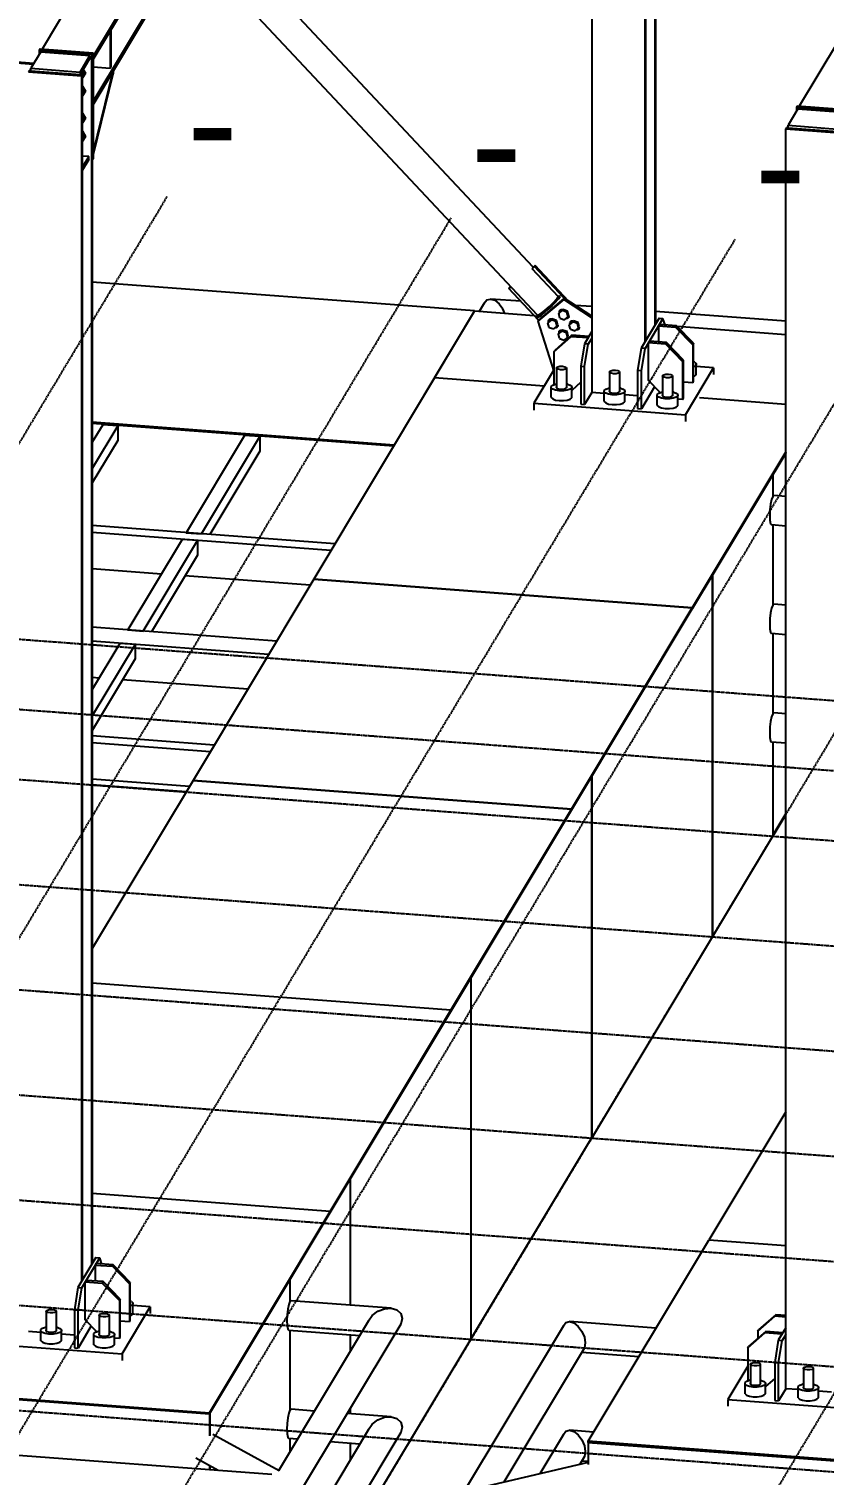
# Model space of a CAD drawing. Header units: millimetres. Extents: x -57554 to 16546, y 2142 to 98430.
# Drawn here: x -47457 to -45402, y 91812 to 95548 of the extents above; entities that cross this region are included whole.
import ezdxf

# ---------------------------------------------------------------- set-up
doc = ezdxf.new("R2010")
doc.units = ezdxf.units.MM
doc.linetypes.add('DXK_LINE_DOT3', pattern=[5.9187, 2.979, -0.9799, 0.9799, -0.9799])
doc.styles.add('Arial', font='ARIAL.TTF', dxfattribs={"height": 0.2})

msp = doc.modelspace()

# ---------------------------------------------------------------- linework, layer by layer
at = {"color": 2, "linetype": 'Continuous'}
for p, q in [((-45837.7, 97898.7), (-45837.7, 94784.7)), ((-46004.3, 97859.4), (-47422.6, 95495.6)), ((-47291, 95476.3), (-45867.4, 97849.1)), ((-47291, 95468.4), (-45867.4, 97841.2)), ((-47291, 95359.9), (-45867.4, 97732.7)), ((-47291, 95351.9), (-45867.4, 97724.7)), ((-44048.1, 97712.1), (-45466.3, 95348.2)), ((-46002.3, 96855), (-46002.3, 94608.6)), ((-45839.4, 96870.3), (-45839.4, 94781.7)), ((-45865.3, 96844.7), (-45865.3, 94738.6)), ((-45863.6, 96844.6), (-45863.6, 94741.5)), ((-46154.1, 94931.8), (-47001.2, 95834.9)), ((-46142.7, 94808.3), (-47041.9, 95767.1)), ((-47246.9, 95541.8), (-47246.9, 95445.7)), ((-47245.3, 95544.6), (-47245.3, 95448.4)), ((-47426.1, 95488.5), (-47451.7, 95445.9)), ((-47430, 95483.1), (-47431.8, 95480.2)), ((-47431.8, 95480.2), (-47431.2, 95480.2)), ((-47431.8, 95480.2), (-47431.8, 95479.2)), ((-47427.9, 95496), (-47430, 95492.5)), ((-47430, 95492.5), (-47293.1, 95482.2)), ((-47430, 95492.5), (-47430, 95483.1)), ((-47430, 95483.1), (-47429.4, 95483.1)), ((-47427.9, 95496), (-47291, 95485.7)), ((-47426.1, 95488.5), (-47299, 95479)), ((-47324.6, 95436.3), (-47299, 95479)), ((-47299, 95479), (-47299, 95471.5)), ((-47293.1, 95472.8), (-47299, 95473.3)), ((-47293.1, 95472.8), (-47294.8, 95469.9)), ((-47293.1, 95482.2), (-47291, 95485.7)), ((-47293.1, 95208.2), (-47293.1, 95482.2)), ((-47293.1, 95472.8), (-47293.1, 92358.8)), ((-47291, 95485.7), (-47291, 95211.7)), ((-47291, 95468.4), (-47291, 95476.3)), ((-47445.7, 95455.9), (-47566.4, 95465)), ((-47444.1, 95458.7), (-47564.7, 95467.8)), ((-47455.9, 95440), (-47457.7, 95437.1)), ((-47457.7, 95437.1), (-47320.7, 95426.7)), ((-47451.7, 95439.7), (-47455.9, 95440)), ((-47451.7, 95445.9), (-47324.6, 95436.3)), ((-47451.7, 95438.4), (-47451.7, 95445.9)), ((-47324.6, 95428.8), (-47451.7, 95438.4)), ((-47324.6, 95428.8), (-47299, 95471.5)), ((-47324.6, 95436.3), (-47324.6, 95428.8)), ((-47294.8, 95469.9), (-47299.7, 95470.3)), ((-47294.8, 95469.9), (-47294.8, 92355.9)), ((-47246.9, 95445.7), (-47291, 95449)), ((-47239.8, 95437.2), (-47291, 95230)), ((-47246.9, 95445.7), (-47245.3, 95448.4)), ((-47239.8, 95437.2), (-47239, 95438.6)), ((-47239, 95438.6), (-47239, 95431.6)), ((-47318.9, 95429.7), (-47323.8, 95430.1)), ((-47320.7, 95426.7), (-47318.9, 95429.7)), ((-47320.7, 95426.7), (-47320.7, 92312.7)), ((-47318.9, 95429.7), (-47318.9, 92315.7)), ((-47290.2, 95224.4), (-47239, 95431.6)), ((-47291, 95351.9), (-47291, 95359.9)), ((-45469.9, 95341.2), (-45495.4, 95298.6)), ((-45473.7, 95335.8), (-45475.5, 95332.9)), ((-45475.5, 95332.9), (-45474.9, 95332.8)), ((-45475.5, 95332.9), (-45475.5, 95331.8)), ((-45471.6, 95348.6), (-45473.7, 95345.2)), ((-45473.7, 95345.2), (-45336.8, 95334.9)), ((-45473.7, 95345.2), (-45473.7, 95335.8)), ((-45473.7, 95335.8), (-45473.1, 95335.8)), ((-45471.6, 95348.6), (-45334.7, 95338.3)), ((-45469.9, 95341.2), (-45342.7, 95331.6)), ((-45499.6, 95292.7), (-45501.4, 95289.7)), ((-45501.4, 95289.7), (-45364.4, 95279.4)), ((-45501.4, 92035.5), (-45501.4, 95289.7)), ((-45495.4, 95292.4), (-45499.6, 95292.7)), ((-45495.4, 95298.6), (-45368.3, 95289)), ((-45495.4, 95291.1), (-45495.4, 95298.6)), ((-45368.3, 95281.5), (-45495.4, 95291.1)), ((-47301.9, 95217.7), (-47318.9, 95218.9)), ((-47301.9, 95217.7), (-47318.9, 95189.3)), ((-47301.9, 95210.2), (-47301.9, 95217.7)), ((-47293.1, 95208.2), (-47291, 95211.7)), ((-47290.2, 95224.4), (-47291, 95230)), ((-47290.2, 95224.4), (-47291, 95224.4)), ((-47301.9, 95210.2), (-47318.9, 95181.8)), ((-46150.2, 94933.7), (-46156.9, 94928.1)), ((-46156.9, 94928.1), (-46155.2, 94930.8)), ((-46088.9, 94855.6), (-46156.9, 94928.1)), ((-46148.5, 94936.5), (-46155.2, 94930.8)), ((-46150.2, 94933.7), (-46148.5, 94936.5)), ((-46073.5, 94851.9), (-46150.2, 94933.7)), ((-46062.5, 94844.8), (-46148.5, 94936.5)), ((-46305.1, 94819.3), (-47293.1, 94893.7)), ((-46211.5, 94881.7), (-46217.1, 94877)), ((-46217.1, 94877), (-46215.4, 94879.8)), ((-46140.3, 94795.2), (-46217.1, 94877)), ((-46212.2, 94882.5), (-46215.4, 94879.8)), ((-46280.2, 94839.4), (-46293.4, 94817.4)), ((-46280.2, 94839.4), (-46273.8, 94847.5)), ((-46273.8, 94847.5), (-46264.3, 94850)), ((-46264.3, 94850), (-46253.1, 94846.6)), ((-46186.2, 94844.2), (-46264.3, 94850)), ((-46253.1, 94846.6), (-46241.9, 94837.8)), ((-46241.9, 94837.8), (-46232.4, 94824.9)), ((-46075.1, 94849.1), (-46142, 94792.4)), ((-46073.5, 94851.9), (-46140.3, 94795.2)), ((-46112, 94830.8), (-46101.6, 94841.1)), ((-46099.8, 94841.9), (-46111.6, 94830.4)), ((-46109.5, 94828.2), (-46097.8, 94839.8)), ((-46101.6, 94841.1), (-46093.2, 94850.3)), ((-46090.3, 94852.4), (-46099.8, 94841.9)), ((-46097.8, 94839.8), (-46088.3, 94850.2)), ((-46089.1, 94855.8), (-46093.2, 94850.3)), ((-46086, 94858.2), (-46090.3, 94852.4)), ((-46086, 94858.2), (-46089.5, 94855.2)), ((-46088.9, 94855.6), (-46089.5, 94855.2)), ((-46088.3, 94850.2), (-46084, 94856)), ((-46084, 94856), (-46086, 94858.2)), ((-46075.1, 94849.1), (-46073.5, 94851.9)), ((-46002.3, 94801.7), (-46075.1, 94849.1)), ((-46002.3, 94805.6), (-46073.5, 94851.9)), ((-46305.1, 94819.3), (-46513, 94472.8)), ((-46409, 94646), (-46305.7, 94818.3)), ((-46151, 94806.6), (-46305.7, 94818.3)), ((-46305.1, 94819.3), (-46305.1, 94818.2)), ((-46227.1, 94812.4), (-46232.4, 94824.9)), ((-46146.3, 94804.9), (-46145.5, 94807.8)), ((-46142.7, 94805.6), (-46146.3, 94804.9)), ((-46144.3, 94802.7), (-46146.3, 94804.9)), ((-46143.6, 94809.3), (-46145.5, 94807.8)), ((-46144.3, 94802.7), (-46140.6, 94803.5)), ((-46134.8, 94810.7), (-46142.7, 94805.6)), ((-46142.7, 94808.3), (-46139.4, 94809)), ((-46140.6, 94803.5), (-46132.7, 94808.6)), ((-46139.4, 94809), (-46132.5, 94813.5)), ((-46123.9, 94819.4), (-46134.8, 94810.7)), ((-46132.7, 94808.6), (-46121.8, 94817.3)), ((-46132.5, 94813.5), (-46122.8, 94821.2)), ((-46111.6, 94830.4), (-46123.9, 94819.4)), ((-46121.8, 94817.3), (-46123.9, 94819.4)), ((-46122.8, 94821.2), (-46112, 94830.8)), ((-46121.8, 94817.3), (-46109.5, 94828.2)), ((-46002.3, 94830.3), (-46045.3, 94833.5)), ((-45501.4, 94792.6), (-45837.7, 94817.9)), ((-46142, 94792.4), (-46140.3, 94795.2)), ((-46142, 94792.4), (-46100.2, 94662.5)), ((-46002.3, 94765.9), (-46021.4, 94734)), ((-45828.3, 94800.3), (-45874.7, 94723)), ((-45818.5, 94799.5), (-45864.9, 94722.3)), ((-45827.7, 94784.2), (-45829.8, 94780.7)), ((-45829.8, 94780.7), (-45829.8, 94739.3)), ((-45829.8, 94780.7), (-45785.8, 94777.4)), ((-45828.3, 94800.3), (-45818.5, 94799.5)), ((-45783.7, 94780.9), (-45827.7, 94784.2)), ((-45812.7, 94783.1), (-45818.5, 94799.5)), ((-45783.7, 94780.9), (-45785.8, 94777.4)), ((-45785.8, 94777.4), (-45741.8, 94732)), ((-45739.7, 94735.5), (-45783.7, 94780.9)), ((-45501.4, 94757.7), (-45781.7, 94778.8)), ((-46100.2, 94713.9), (-46056.2, 94752.7)), ((-46054.1, 94756.2), (-46098.2, 94717.4)), ((-46056.2, 94752.7), (-46054.1, 94756.2)), ((-46012.2, 94749.4), (-46056.2, 94752.7)), ((-46010.1, 94752.8), (-46054.1, 94756.2)), ((-46021.4, 94734), (-46030.8, 94676.4)), ((-46011.6, 94733.3), (-46021.4, 94734)), ((-46021, 94675.6), (-46011.6, 94733.3)), ((-46012.2, 94749.4), (-46010.1, 94752.8)), ((-46002.3, 94748.9), (-46011.6, 94733.3)), ((-45853.6, 94741.1), (-45855.7, 94737.6)), ((-45855.7, 94639.4), (-45855.7, 94737.6)), ((-45855.7, 94737.6), (-45811.7, 94734.3)), ((-45809.6, 94737.7), (-45853.6, 94741.1)), ((-45809.6, 94737.7), (-45811.7, 94734.3)), ((-45811.7, 94734.3), (-45767.7, 94688.9)), ((-45765.6, 94692.3), (-45809.6, 94737.7)), ((-45739.7, 94735.5), (-45741.8, 94732)), ((-45741.8, 94732), (-45741.8, 94633.8)), ((-45739.7, 94637.3), (-45739.7, 94735.5)), ((-46100.2, 94713.9), (-46098.2, 94717.4)), ((-46100.2, 94713.9), (-46100.2, 94628.6)), ((-45874.7, 94723), (-45884, 94665.3)), ((-45864.9, 94722.3), (-45874.7, 94723)), ((-45874.3, 94664.6), (-45864.9, 94722.3)), ((-45765.6, 94692.3), (-45767.7, 94688.9)), ((-45767.7, 94688.9), (-45767.7, 94590.7)), ((-45765.6, 94594.2), (-45765.6, 94692.3)), ((-46101.2, 94665.3), (-46152, 94580.6)), ((-46093.5, 94672.7), (-46090.5, 94674.9)), ((-46093.2, 94670.4), (-46093.5, 94672.7)), ((-46093.5, 94672.7), (-46093.5, 94620.4)), ((-46089.5, 94668.4), (-46093.2, 94670.4)), ((-46090.5, 94674.9), (-46084.8, 94676.2)), ((-46083.5, 94667.3), (-46089.5, 94668.4)), ((-46084.8, 94676.2), (-46078.1, 94676.3)), ((-46076.8, 94667.4), (-46083.5, 94667.3)), ((-46078.1, 94676.3), (-46072.1, 94675.2)), ((-46071.2, 94668.7), (-46076.8, 94667.4)), ((-46072.1, 94675.2), (-46068.5, 94673.2)), ((-46068.1, 94670.8), (-46071.2, 94668.7)), ((-46068.5, 94673.2), (-46068.1, 94670.8)), ((-46068.1, 94670.8), (-46068.1, 94620.4)), ((-46030.8, 94676.4), (-46021, 94675.6)), ((-46030.8, 94676.4), (-46030.8, 94578.2)), ((-46021, 94577.4), (-46021, 94675.6)), ((-45956.6, 94662.4), (-45953.5, 94664.6)), ((-45956.2, 94660.1), (-45956.6, 94662.4)), ((-45956.6, 94662.4), (-45956.6, 94610.1)), ((-45952.6, 94658.1), (-45956.2, 94660.1)), ((-45953.5, 94664.6), (-45947.9, 94665.9)), ((-45946.6, 94657), (-45952.6, 94658.1)), ((-45947.9, 94665.9), (-45941.2, 94666)), ((-45939.9, 94657.1), (-45946.6, 94657)), ((-45941.2, 94666), (-45935.2, 94664.9)), ((-45934.2, 94658.4), (-45939.9, 94657.1)), ((-45935.2, 94664.9), (-45931.5, 94662.9)), ((-45931.2, 94660.5), (-45934.2, 94658.4)), ((-45931.5, 94662.9), (-45931.2, 94660.5)), ((-45931.2, 94660.5), (-45931.2, 94610.1)), ((-45874.3, 94664.6), (-45884, 94665.3)), ((-45884, 94665.3), (-45884, 94567.1)), ((-45874.3, 94566.4), (-45874.3, 94664.6)), ((-45819.7, 94652.1), (-45816.6, 94654.2)), ((-45819.3, 94649.7), (-45819.7, 94652.1)), ((-45819.7, 94652.1), (-45819.7, 94599.8)), ((-45816.6, 94654.2), (-45811, 94655.5)), ((-45811, 94655.5), (-45804.2, 94655.7)), ((-45804.2, 94655.7), (-45798.2, 94654.6)), ((-45798.2, 94654.6), (-45794.6, 94652.6)), ((-45794.6, 94652.6), (-45794.2, 94650.2)), ((-45760.7, 94551.1), (-45688, 94672.4)), ((-45736.5, 94686.5), (-45739.7, 94687.7)), ((-45736.9, 94675.9), (-45739.7, 94674.9)), ((-45732.7, 94679.3), (-45736.9, 94675.9)), ((-45736.9, 94650.6), (-45732.7, 94654.1)), ((-45736.5, 94686.5), (-45732.6, 94683.1)), ((-45732.6, 94683.1), (-45732.7, 94679.3)), ((-45732.7, 94654.1), (-45732.6, 94657.8)), ((-45732.6, 94657.8), (-45732.6, 94683.1)), ((-45688, 94672.4), (-45732.6, 94675.8)), ((-45688, 94672.4), (-45688, 94655.1)), ((-46409, 94646), (-46720.9, 94126.2)), ((-46125.5, 94624.7), (-46409, 94646)), ((-46125.5, 94624.7), (-46409, 94646)), ((-46107.4, 94620.5), (-46107.2, 94624.2)), ((-46103.5, 94617), (-46107.4, 94620.5)), ((-46107.4, 94595.2), (-46107.4, 94620.5)), ((-46107.2, 94624.2), (-46103.1, 94627.6)), ((-46096.1, 94614.3), (-46103.5, 94617)), ((-46103.1, 94627.6), (-46095.5, 94630.2)), ((-46086.4, 94612.9), (-46096.1, 94614.3)), ((-46093.5, 94630.5), (-46095.5, 94630.2)), ((-46094.5, 94623.3), (-46094.6, 94621.3)), ((-46094.6, 94621.3), (-46092.6, 94619.5)), ((-46093.5, 94624.1), (-46094.5, 94623.3)), ((-46092.6, 94619.5), (-46088.8, 94618.1)), ((-46088.8, 94618.1), (-46083.7, 94617.4)), ((-46083.7, 94617.4), (-46078.3, 94617.3)), ((-46078.3, 94617.3), (-46073.2, 94618.1)), ((-46066.1, 94614.2), (-46075.9, 94612.8)), ((-46073.2, 94618.1), (-46069.3, 94619.4)), ((-46069.3, 94619.4), (-46067.1, 94621.2)), ((-46065.5, 94630.1), (-46068.1, 94630.5)), ((-46067.1, 94623.1), (-46068.1, 94624.1)), ((-46067.1, 94621.2), (-46067.1, 94623.1)), ((-46058.6, 94616.8), (-46066.1, 94614.2)), ((-46065.5, 94630.1), (-46058.2, 94627.4)), ((-46054.4, 94620.2), (-46058.6, 94616.8)), ((-46058.2, 94627.4), (-46054.3, 94624)), ((-46054.3, 94624), (-46054.4, 94620.2)), ((-46030.8, 94634.8), (-46054.3, 94614.1)), ((-46054.3, 94598.7), (-46054.3, 94624)), ((-46030.8, 94630.5), (-46035.3, 94630.9)), ((-45970.4, 94610.2), (-45970.3, 94613.9)), ((-45970.3, 94613.9), (-45966.1, 94617.3)), ((-45966.1, 94617.3), (-45958.6, 94619.9)), ((-45956.6, 94620.2), (-45958.6, 94619.9)), ((-45956.6, 94613.8), (-45957.6, 94612.9)), ((-45928.6, 94619.8), (-45931.2, 94620.2)), ((-45930.1, 94612.8), (-45931.2, 94613.8)), ((-45928.6, 94619.8), (-45921.2, 94617.1)), ((-45921.2, 94617.1), (-45917.3, 94613.7)), ((-45917.3, 94613.7), (-45917.5, 94609.9)), ((-45917.3, 94588.4), (-45917.3, 94613.7)), ((-45840.1, 94623.3), (-45874.3, 94566.4)), ((-45825.5, 94608.3), (-45855.7, 94639.4)), ((-45815.6, 94647.7), (-45819.3, 94649.7)), ((-45809.6, 94646.7), (-45815.6, 94647.7)), ((-45802.9, 94646.8), (-45809.6, 94646.7)), ((-45797.3, 94648.1), (-45802.9, 94646.8)), ((-45794.2, 94650.2), (-45797.3, 94648.1)), ((-45794.2, 94650.2), (-45794.2, 94599.8)), ((-45741.8, 94633.8), (-45765.6, 94635.6)), ((-45741.8, 94633.8), (-45739.7, 94637.3)), ((-45736.9, 94650.6), (-45739.7, 94649.7)), ((-46152, 94580.6), (-45760.7, 94551.1)), ((-46152, 94580.6), (-46152, 94563.3)), ((-46107.4, 94595.2), (-46103.5, 94591.8)), ((-46103.5, 94591.8), (-46096.1, 94589.1)), ((-46096.1, 94589.1), (-46086.4, 94587.6)), ((-46075.9, 94612.8), (-46086.4, 94612.9)), ((-46086.4, 94587.6), (-46075.9, 94587.6)), ((-46075.9, 94587.6), (-46066.1, 94589)), ((-46066.1, 94589), (-46058.6, 94591.6)), ((-46058.6, 94591.6), (-46054.4, 94595)), ((-46054.4, 94595), (-46054.3, 94598.7)), ((-46030.8, 94578.2), (-46021, 94577.4)), ((-46002.3, 94608.6), (-46021, 94577.4)), ((-45970.4, 94606.2), (-46002.3, 94608.6)), ((-45966.5, 94606.7), (-45970.4, 94610.2)), ((-45970.4, 94584.9), (-45970.4, 94610.2)), ((-45970.4, 94584.9), (-45966.5, 94581.5)), ((-45959.2, 94604), (-45966.5, 94606.7)), ((-45966.5, 94581.5), (-45959.2, 94578.8)), ((-45949.5, 94602.6), (-45959.2, 94604)), ((-45959.2, 94578.8), (-45949.5, 94577.3)), ((-45957.6, 94612.9), (-45957.6, 94611)), ((-45957.6, 94611), (-45955.6, 94609.2)), ((-45955.6, 94609.2), (-45951.8, 94607.8)), ((-45951.8, 94607.8), (-45946.8, 94607.1)), ((-45939, 94602.5), (-45949.5, 94602.6)), ((-45949.5, 94577.3), (-45939, 94577.3)), ((-45946.8, 94607.1), (-45941.3, 94607)), ((-45941.3, 94607), (-45936.3, 94607.8)), ((-45929.2, 94603.9), (-45939, 94602.5)), ((-45939, 94577.3), (-45929.2, 94578.6)), ((-45936.3, 94607.8), (-45932.3, 94609.1)), ((-45932.3, 94609.1), (-45930.2, 94610.9)), ((-45930.2, 94610.9), (-45930.1, 94612.8)), ((-45921.6, 94606.5), (-45929.2, 94603.9)), ((-45929.2, 94578.6), (-45921.6, 94581.2)), ((-45917.5, 94609.9), (-45921.6, 94606.5)), ((-45921.6, 94581.2), (-45917.5, 94584.7)), ((-45917.5, 94584.7), (-45917.3, 94588.4)), ((-45884, 94599.7), (-45917.3, 94602.2)), ((-45833.5, 94599.9), (-45833.4, 94603.6)), ((-45829.6, 94596.4), (-45833.5, 94599.9)), ((-45833.5, 94574.6), (-45833.5, 94599.9)), ((-45833.4, 94603.6), (-45829.2, 94607)), ((-45822.2, 94593.7), (-45829.6, 94596.4)), ((-45829.2, 94607), (-45821.6, 94609.6)), ((-45812.6, 94592.2), (-45822.2, 94593.7)), ((-45819.7, 94609.9), (-45821.6, 94609.6)), ((-45820.6, 94602.6), (-45820.7, 94600.7)), ((-45820.7, 94600.7), (-45818.7, 94598.9)), ((-45819.7, 94603.4), (-45820.6, 94602.6)), ((-45818.7, 94598.9), (-45814.9, 94597.5)), ((-45814.9, 94597.5), (-45809.9, 94596.8)), ((-45802, 94592.2), (-45812.6, 94592.2)), ((-45809.9, 94596.8), (-45804.4, 94596.7)), ((-45804.4, 94596.7), (-45799.3, 94597.4)), ((-45792.2, 94593.6), (-45802, 94592.2)), ((-45799.3, 94597.4), (-45795.4, 94598.8)), ((-45795.4, 94598.8), (-45793.2, 94600.6)), ((-45791.6, 94609.5), (-45794.2, 94609.9)), ((-45793.2, 94602.5), (-45794.2, 94603.4)), ((-45793.2, 94600.6), (-45793.2, 94602.5)), ((-45784.7, 94596.2), (-45792.2, 94593.6)), ((-45791.6, 94609.5), (-45784.3, 94606.8)), ((-45780.5, 94599.6), (-45784.7, 94596.2)), ((-45784.3, 94606.8), (-45780.4, 94603.3)), ((-45780.4, 94603.3), (-45780.5, 94599.6)), ((-45780.5, 94574.4), (-45780.4, 94578.1)), ((-45780.4, 94578.1), (-45780.4, 94603.3)), ((-45767.7, 94590.7), (-45780.4, 94591.6)), ((-45767.7, 94590.7), (-45765.6, 94594.2)), ((-45501.4, 94577.7), (-45724.3, 94594.5)), ((-45501.4, 94577.7), (-45724.3, 94594.5)), ((-45884, 94567.1), (-45874.3, 94566.4)), ((-45833.5, 94574.6), (-45829.6, 94571.1)), ((-45829.6, 94571.1), (-45822.2, 94568.5)), ((-45822.2, 94568.5), (-45812.6, 94567)), ((-45812.6, 94567), (-45802, 94566.9)), ((-45802, 94566.9), (-45792.2, 94568.3)), ((-45792.2, 94568.3), (-45784.7, 94570.9)), ((-45784.7, 94570.9), (-45780.5, 94574.4)), ((-45760.7, 94551.1), (-45760.7, 94533.8)), ((-46513, 94472.8), (-47293.1, 94531.5)), ((-46513.8, 94471.4), (-47293.1, 94530.1)), ((-46514.6, 94470.1), (-47293.1, 94528.7)), ((-47266.2, 94525.3), (-47293.1, 94480.5)), ((-47227.1, 94522.3), (-47293.1, 94412.3)), ((-47227.1, 94522.3), (-47266.2, 94525.3)), ((-47227.1, 94522.3), (-47227.1, 94484.9)), ((-47227.1, 94484.9), (-47293.1, 94374.9)), ((-46899.4, 94497.7), (-47050.1, 94246.4)), ((-47011, 94243.5), (-46860.2, 94494.7)), ((-46860.2, 94494.7), (-46899.4, 94497.7)), ((-46860.2, 94494.7), (-46860.2, 94457.3)), ((-46860.2, 94457.3), (-46989.5, 94241.9)), ((-45501.4, 94455), (-45742.8, 94052.6)), ((-45501.4, 94452.1), (-45742.8, 94049.8)), ((-45501.4, 94453.5), (-45534.9, 94397.7)), ((-45690.7, 94137.9), (-45534.8, 94397.8)), ((-45534.9, 94397.7), (-45534.9, 94339.8)), ((-45534.8, 94397.8), (-45534.8, 94339.8)), ((-45540.4, 94320), (-45542.2, 94305.6)), ((-45537.9, 94332), (-45540.4, 94320)), ((-45534.9, 94339.8), (-45537.9, 94332)), ((-45531.8, 94342.1), (-45534.9, 94339.8)), ((-45501.4, 94339.8), (-45531.8, 94342.1)), ((-45542.2, 94305.6), (-45542.8, 94291)), ((-45542.8, 94291), (-45542.2, 94278.4)), ((-45542.2, 94278.4), (-45540.4, 94269.7)), ((-46666.2, 94217.5), (-47293.1, 94264.7)), ((-46676.6, 94200.2), (-47293.1, 94246.6)), ((-47050.1, 94246.4), (-47011, 94243.5)), ((-45540.4, 94269.7), (-45537.9, 94266.3)), ((-45501.4, 94263.5), (-45537.9, 94266.3)), ((-45534.9, 94266.1), (-45534.9, 94059.2)), ((-45534.8, 94266), (-45534.8, 94059.3)), ((-47060.5, 94229.1), (-47200.8, 93995.2)), ((-47161.7, 93992.2), (-47021.4, 94226.1)), ((-47021.4, 94226.1), (-47060.5, 94229.1)), ((-47021.4, 94226.1), (-47021.4, 94188.7)), ((-47021.4, 94188.7), (-47140.2, 93990.6)), ((-47114.2, 94139.6), (-47293.1, 94153.1)), ((-46730.2, 94110.7), (-47053.6, 94135.1)), ((-46002.7, 93618), (-45690.8, 94137.8)), ((-45690.8, 93202.7), (-45690.8, 94137.8)), ((-45690.7, 94137.9), (-45690.7, 93202.8)), ((-46720.9, 94126.2), (-47032.8, 93606.4)), ((-45742.8, 94052.6), (-46720.9, 94126.2)), ((-46720.9, 94126.2), (-45742.8, 94052.6)), ((-45534.9, 94059.2), (-45537.9, 94051.5)), ((-45531.8, 94061.6), (-45534.9, 94059.2)), ((-45501.4, 94059.3), (-45531.8, 94061.6)), ((-46054.6, 93532.7), (-45742.8, 94052.6)), ((-46054.6, 93529.9), (-45742.8, 94049.8)), ((-45742.8, 94049.8), (-45742.8, 94052.6)), ((-45742.8, 94049.8), (-45742.8, 94052.6)), ((-45542.2, 94025.1), (-45542.8, 94010.5)), ((-45540.4, 94039.5), (-45542.2, 94025.1)), ((-45537.9, 94051.5), (-45540.4, 94039.5)), ((-46816.9, 93966.3), (-47293.1, 94002.1)), ((-47200.8, 93995.2), (-47161.7, 93992.2)), ((-45542.8, 94010.5), (-45542.2, 93997.9)), ((-45542.2, 93997.9), (-45540.4, 93989.2)), ((-45540.4, 93989.2), (-45537.9, 93985.7)), ((-45501.4, 93983), (-45537.9, 93985.7)), ((-45534.9, 93985.5), (-45534.9, 93778.7)), ((-45534.8, 93985.5), (-45534.8, 93778.8)), ((-46837.7, 93931.6), (-47293.1, 93965.9)), ((-47221.6, 93960.5), (-47293.1, 93841.5)), ((-47182.5, 93957.6), (-47293.1, 93773.3)), ((-47182.5, 93957.6), (-47221.6, 93960.5)), ((-47182.5, 93957.6), (-47182.5, 93920.2)), ((-47182.5, 93920.2), (-47293.1, 93735.9)), ((-47275.3, 93871), (-47293.1, 93872.4)), ((-46891.4, 93842.1), (-47214.7, 93866.5)), ((-45540.4, 93759), (-45542.2, 93744.6)), ((-45537.9, 93770.9), (-45540.4, 93759)), ((-45534.9, 93778.7), (-45537.9, 93770.9)), ((-45531.8, 93781), (-45534.9, 93778.7)), ((-45501.4, 93778.7), (-45531.8, 93781)), ((-46978, 93697.7), (-47293.1, 93721.4)), ((-45542.2, 93744.6), (-45542.8, 93729.9)), ((-45542.8, 93729.9), (-45542.2, 93717.3)), ((-45542.2, 93717.3), (-45540.4, 93708.6)), ((-46988.4, 93680.4), (-47293.1, 93703.3)), ((-45540.4, 93708.6), (-45537.9, 93705.2)), ((-45501.4, 93702.4), (-45537.9, 93705.2)), ((-45534.9, 93705), (-45534.9, 93465.4)), ((-45534.8, 93705), (-45534.8, 93462.7)), ((-47042.1, 93590.9), (-47293.1, 93609.8)), ((-47032.8, 93606.4), (-47293.1, 93172.6)), ((-46054.6, 93532.7), (-47032.8, 93606.4)), ((-47032.8, 93606.4), (-46054.6, 93532.7)), ((-46003.1, 93615.8), (-46003.1, 92682.9)), ((-46002.7, 93618), (-46002.7, 92682.8)), ((-47050.6, 93576.7), (-47293.1, 93595)), ((-46366.5, 93012.9), (-46054.6, 93532.7)), ((-46054.6, 93529.9), (-46054.6, 93532.7)), ((-46054.6, 93532.7), (-46054.6, 93529.9)), ((-46366.5, 93010.1), (-46054.6, 93529.9)), ((-45501.4, 93521.2), (-45534.9, 93465.4)), ((-45501.4, 93521.2), (-45534.9, 93465.4)), ((-45501.4, 93518.4), (-45534.9, 93462.6)), ((-45690.7, 93202.8), (-45534.8, 93462.7)), ((-45534.9, 93462.6), (-45534.9, 93465.4)), ((-46002.7, 92682.8), (-45690.8, 93202.7)), ((-45690.7, 93202.8), (-45690.8, 93202.8)), ((-47289.9, 93177.9), (-47293.1, 93178.1)), ((-46366.5, 93012.9), (-47293.1, 93082.7)), ((-46366.5, 93012.9), (-47293.1, 93082.7)), ((-46315, 93095.9), (-46315, 92163.1)), ((-46315, 93095.9), (-46315, 92163.1)), ((-46678.4, 92493.1), (-46366.5, 93012.9)), ((-46678.4, 92490.3), (-46366.5, 93010.1)), ((-46366.5, 93010.1), (-46366.5, 93012.9)), ((-46366.5, 93012.9), (-46366.5, 93010.1)), ((-45501.4, 92750.9), (-45700.2, 92419.4)), ((-46315, 92163.1), (-46003.1, 92682.9)), ((-46002.7, 92682.8), (-46003.1, 92682.9)), ((-46626.9, 92576.1), (-46626.9, 92251.3)), ((-46626.9, 92576.1), (-46626.9, 92251.3)), ((-46678.4, 92493.1), (-47293.1, 92539.4)), ((-46678.4, 92493.1), (-47293.1, 92539.4)), ((-46990.2, 91973.3), (-46678.4, 92493.1)), ((-46990.2, 91970.5), (-46678.4, 92490.3)), ((-46678.4, 92493.1), (-46678.4, 92490.3)), ((-46678.4, 92490.3), (-46678.4, 92493.1)), ((-46012.1, 91899.6), (-45700.2, 92419.4)), ((-45501.4, 92404.5), (-45700.2, 92419.4)), ((-45501.4, 92404.5), (-45700.2, 92419.4)), ((-47283.7, 92374.4), (-47330.1, 92297.2)), ((-47320.3, 92296.4), (-47273.9, 92373.7)), ((-47283.7, 92374.4), (-47273.9, 92373.7)), ((-47268.1, 92357.2), (-47273.9, 92373.7)), ((-47283.1, 92358.4), (-47285.2, 92354.9)), ((-47285.2, 92354.9), (-47285.2, 92313.4)), ((-47285.2, 92354.9), (-47241.2, 92351.6)), ((-47239.1, 92355), (-47283.1, 92358.4)), ((-47239.1, 92355), (-47241.2, 92351.6)), ((-47241.2, 92351.6), (-47197.2, 92306.2)), ((-47195.1, 92309.6), (-47239.1, 92355)), ((-47309, 92315.2), (-47311.1, 92311.7)), ((-47311.1, 92213.6), (-47311.1, 92311.7)), ((-47311.1, 92311.7), (-47267.1, 92308.4)), ((-47265, 92311.9), (-47309, 92315.2)), ((-47265, 92311.9), (-47267.1, 92308.4)), ((-47267.1, 92308.4), (-47223.1, 92263)), ((-47221, 92266.5), (-47265, 92311.9)), ((-47195.1, 92309.6), (-47197.2, 92306.2)), ((-47197.2, 92306.2), (-47197.2, 92208)), ((-47195.1, 92211.5), (-47195.1, 92309.6)), ((-46989.6, 91972.9), (-46782.3, 92318.4)), ((-46782.3, 92318.4), (-46782.3, 92260.5)), ((-46782.3, 92318.4), (-46782.3, 92260.5)), ((-47330.1, 92297.2), (-47339.4, 92239.5)), ((-47330.1, 92297.2), (-47320.3, 92296.4)), ((-47329.6, 92238.7), (-47320.3, 92296.4)), ((-47221, 92266.5), (-47223.1, 92263)), ((-47223.1, 92263), (-47223.1, 92164.8)), ((-47221, 92168.3), (-47221, 92266.5)), ((-47191.9, 92260.7), (-47195.1, 92261.8)), ((-47191.9, 92260.7), (-47188, 92257.2)), ((-46782.3, 92260.5), (-46785.4, 92252.7)), ((-46779.3, 92262.8), (-46782.3, 92260.5)), ((-46520.5, 92243.3), (-46779.3, 92262.8)), ((-47412, 92236.6), (-47408.9, 92238.7)), ((-47411.6, 92234.2), (-47412, 92236.6)), ((-47412, 92236.6), (-47412, 92184.2)), ((-47408, 92232.2), (-47411.6, 92234.2)), ((-47408.9, 92238.7), (-47403.3, 92240)), ((-47402, 92231.1), (-47408, 92232.2)), ((-47403.3, 92240), (-47396.6, 92240.1)), ((-47395.2, 92231.3), (-47402, 92231.1)), ((-47396.6, 92240.1), (-47390.6, 92239.1)), ((-47389.6, 92232.6), (-47395.2, 92231.3)), ((-47390.6, 92239.1), (-47386.9, 92237.1)), ((-47386.5, 92234.7), (-47389.6, 92232.6)), ((-47386.9, 92237.1), (-47386.5, 92234.7)), ((-47386.5, 92234.7), (-47386.5, 92184.2)), ((-47339.4, 92239.5), (-47339.4, 92141.3)), ((-47339.4, 92239.5), (-47329.6, 92238.7)), ((-47329.6, 92140.5), (-47329.6, 92238.7)), ((-47275, 92226.3), (-47272, 92228.4)), ((-47274.7, 92223.9), (-47275, 92226.3)), ((-47275, 92226.3), (-47275, 92173.9)), ((-47271, 92221.9), (-47274.7, 92223.9)), ((-47272, 92228.4), (-47266.3, 92229.7)), ((-47266.3, 92229.7), (-47259.6, 92229.8)), ((-47259.6, 92229.8), (-47253.6, 92228.7)), ((-47253.6, 92228.7), (-47250, 92226.7)), ((-47249.6, 92224.4), (-47252.7, 92222.2)), ((-47250, 92226.7), (-47249.6, 92224.4)), ((-47249.6, 92224.4), (-47249.6, 92173.9)), ((-47216.1, 92125.3), (-47143.3, 92246.6)), ((-47192.3, 92250), (-47195.1, 92249.1)), ((-47192.3, 92224.8), (-47195.1, 92223.8)), ((-47188.1, 92253.5), (-47192.3, 92250)), ((-47192.3, 92224.8), (-47188.1, 92228.2)), ((-47188, 92257.2), (-47188.1, 92253.5)), ((-47188.1, 92228.2), (-47188, 92232)), ((-47188, 92232), (-47188, 92257.2)), ((-47143.3, 92246.6), (-47188, 92250)), ((-47143.3, 92246.6), (-47143.3, 92229.3)), ((-46789.6, 92226.3), (-46790.2, 92211.7)), ((-46787.9, 92240.7), (-46789.6, 92226.3)), ((-46785.4, 92252.7), (-46787.9, 92240.7)), ((-46579.5, 92210.5), (-46569.7, 92224.3)), ((-46569.7, 92224.3), (-46555.1, 92235.4)), ((-46555.1, 92235.4), (-46537.8, 92242.1)), ((-46537.8, 92242.1), (-46520.5, 92243.3)), ((-46520.5, 92243.3), (-46505.9, 92239)), ((-46505.9, 92239), (-46496.1, 92229.7)), ((-46496.1, 92229.7), (-46492.7, 92216.9)), ((-45527.3, 92226.1), (-45571.4, 92187.4)), ((-45529.4, 92222.7), (-45527.3, 92226.1)), ((-45501.4, 92224.2), (-45527.3, 92226.1)), ((-47425.8, 92184.3), (-47425.7, 92188.1)), ((-47425.7, 92188.1), (-47421.5, 92191.5)), ((-47421.5, 92191.5), (-47414, 92194.1)), ((-47412, 92194.4), (-47414, 92194.1)), ((-47412, 92187.9), (-47413, 92187.1)), ((-47413, 92187.1), (-47413, 92185.2)), ((-47384, 92194), (-47386.5, 92194.3)), ((-47385.5, 92187), (-47386.5, 92187.9)), ((-47385.6, 92185), (-47385.5, 92187)), ((-47384, 92194), (-47376.6, 92191.3)), ((-47376.6, 92191.3), (-47372.7, 92187.8)), ((-47372.7, 92187.8), (-47372.9, 92184.1)), ((-47372.7, 92162.6), (-47372.7, 92187.8)), ((-47295.5, 92197.5), (-47329.6, 92140.5)), ((-47280.9, 92182.4), (-47311.1, 92213.6)), ((-47265, 92220.8), (-47271, 92221.9)), ((-47258.3, 92220.9), (-47265, 92220.8)), ((-47252.7, 92222.2), (-47258.3, 92220.9)), ((-47197.2, 92208), (-47221, 92209.8)), ((-47197.2, 92208), (-47195.1, 92211.5)), ((-46579.5, 92210.5), (-46811.5, 91823.7)), ((-46790.2, 92211.7), (-46789.6, 92199.1)), ((-46789.6, 92199.1), (-46787.9, 92190.4)), ((-46787.9, 92190.4), (-46785.4, 92187)), ((-46785.4, 92187), (-46601.9, 92173.2)), ((-46782.3, 92186.8), (-46782.3, 91979.9)), ((-46782.3, 92186.8), (-46782.3, 91979.9)), ((-46496.1, 92202.5), (-46770.6, 91744.9)), ((-46492.7, 92216.9), (-46496.1, 92202.5)), ((-46075.8, 92198), (-46350.3, 91740.5)), ((-46075.8, 92198), (-46069.4, 92206.1)), ((-46069.4, 92206.1), (-46059.9, 92208.7)), ((-46059.9, 92208.7), (-46048.7, 92205.2)), ((-45836.8, 92191.8), (-46059.9, 92208.7)), ((-46048.7, 92205.2), (-46037.5, 92196.4)), ((-46037.5, 92196.4), (-46028, 92183.5)), ((-45573.4, 92183.9), (-45529.4, 92222.7)), ((-45573.4, 92183.9), (-45571.4, 92187.4)), ((-45501.4, 92220.6), (-45529.4, 92222.7)), ((-45501.4, 92192.8), (-45520.5, 92160.9)), ((-47607.4, 92154.8), (-47216.1, 92125.3)), ((-47425.8, 92180.4), (-47457.7, 92182.8)), ((-47421.9, 92180.9), (-47425.8, 92184.3)), ((-47425.8, 92159.1), (-47425.8, 92184.3)), ((-47425.8, 92159.1), (-47421.9, 92155.6)), ((-47414.6, 92178.2), (-47421.9, 92180.9)), ((-47421.9, 92155.6), (-47414.6, 92152.9)), ((-47404.9, 92176.7), (-47414.6, 92178.2)), ((-47414.6, 92152.9), (-47404.9, 92151.5)), ((-47413, 92185.2), (-47411, 92183.4)), ((-47411, 92183.4), (-47407.2, 92182)), ((-47407.2, 92182), (-47402.2, 92181.2)), ((-47394.3, 92176.7), (-47404.9, 92176.7)), ((-47404.9, 92151.5), (-47394.3, 92151.4)), ((-47402.2, 92181.2), (-47396.7, 92181.2)), ((-47396.7, 92181.2), (-47391.6, 92181.9)), ((-47384.6, 92178), (-47394.3, 92176.7)), ((-47394.3, 92151.4), (-47384.6, 92152.8)), ((-47391.6, 92181.9), (-47387.7, 92183.3)), ((-47387.7, 92183.3), (-47385.6, 92185)), ((-47377, 92180.7), (-47384.6, 92178)), ((-47384.6, 92152.8), (-47377, 92155.4)), ((-47372.9, 92184.1), (-47377, 92180.7)), ((-47377, 92155.4), (-47372.9, 92158.8)), ((-47372.9, 92158.8), (-47372.7, 92162.6)), ((-47339.4, 92173.9), (-47372.7, 92176.4)), ((-47288.9, 92174), (-47288.7, 92177.7)), ((-47285, 92170.5), (-47288.9, 92174)), ((-47288.9, 92148.8), (-47288.9, 92174)), ((-47288.9, 92148.8), (-47285, 92145.3)), ((-47288.7, 92177.7), (-47284.6, 92181.2)), ((-47277.6, 92167.9), (-47285, 92170.5)), ((-47284.6, 92181.2), (-47277, 92183.8)), ((-47267.9, 92166.4), (-47277.6, 92167.9)), ((-47275, 92184.1), (-47277, 92183.8)), ((-47276, 92176.8), (-47276.1, 92174.9)), ((-47276.1, 92174.9), (-47274.1, 92173.1)), ((-47275, 92177.6), (-47276, 92176.8)), ((-47274.1, 92173.1), (-47270.3, 92171.7)), ((-47270.3, 92171.7), (-47265.2, 92170.9)), ((-47257.4, 92166.4), (-47267.9, 92166.4)), ((-47265.2, 92170.9), (-47259.8, 92170.9)), ((-47259.8, 92170.9), (-47254.7, 92171.6)), ((-47247.6, 92167.7), (-47257.4, 92166.4)), ((-47254.7, 92171.6), (-47250.8, 92173)), ((-47250.8, 92173), (-47248.6, 92174.7)), ((-47247, 92183.6), (-47249.6, 92184)), ((-47248.6, 92176.7), (-47249.6, 92177.6)), ((-47248.6, 92174.7), (-47248.6, 92176.7)), ((-47240.1, 92170.3), (-47247.6, 92167.7)), ((-47247, 92183.6), (-47239.7, 92181)), ((-47235.9, 92173.8), (-47240.1, 92170.3)), ((-47240.1, 92145.1), (-47235.9, 92148.5)), ((-47239.7, 92181), (-47235.8, 92177.5)), ((-47235.8, 92177.5), (-47235.9, 92173.8)), ((-47235.9, 92148.5), (-47235.8, 92152.3)), ((-47235.8, 92152.3), (-47235.8, 92177.5)), ((-47223.1, 92164.8), (-47235.8, 92165.8)), ((-47223.1, 92164.8), (-47221, 92168.3)), ((-46626.9, 92175.1), (-46626.9, 92131.5)), ((-46626.9, 92175.1), (-46626.9, 92131.5)), ((-46315, 92163.1), (-46599.9, 91688.2)), ((-46028, 92183.5), (-46021.6, 92168.5)), ((-46021.6, 92168.5), (-46019.4, 92153.7)), ((-46019.4, 92153.7), (-46021.6, 92141.3)), ((-45599.3, 92140.8), (-45555.3, 92179.5)), ((-45553.2, 92183), (-45597.2, 92144.2)), ((-45573.4, 92183.9), (-45573.4, 92165.2)), ((-45555.3, 92179.5), (-45553.2, 92183)), ((-45511.3, 92176.2), (-45555.3, 92179.5)), ((-45509.2, 92179.7), (-45553.2, 92183)), ((-45520.5, 92160.9), (-45529.9, 92103.2)), ((-45520.5, 92160.9), (-45510.7, 92160.1)), ((-45520.1, 92102.5), (-45510.7, 92160.1)), ((-45511.3, 92176.2), (-45509.2, 92179.7)), ((-45501.4, 92175.7), (-45510.7, 92160.1)), ((-47339.4, 92141.3), (-47329.6, 92140.5)), ((-47285, 92145.3), (-47277.6, 92142.6)), ((-47277.6, 92142.6), (-47267.9, 92141.2)), ((-47267.9, 92141.2), (-47257.4, 92141.1)), ((-47257.4, 92141.1), (-47247.6, 92142.5)), ((-47247.6, 92142.5), (-47240.1, 92145.1)), ((-47216.1, 92125.3), (-47216.1, 92108)), ((-46021.6, 92141.3), (-46230.1, 91793.7)), ((-46028.4, 92130), (-45880.6, 92118.8)), ((-45599.3, 92140.8), (-45597.2, 92144.2)), ((-45599.3, 92140.8), (-45599.3, 92055.5)), ((-45599.3, 92093.7), (-45651.1, 92007.4)), ((-45592.6, 92099.6), (-45589.6, 92101.7)), ((-45592.3, 92097.2), (-45592.6, 92099.6)), ((-45592.6, 92099.6), (-45592.6, 92047.2)), ((-45588.6, 92095.2), (-45592.3, 92097.2)), ((-45589.6, 92101.7), (-45583.9, 92103)), ((-45582.6, 92094.1), (-45588.6, 92095.2)), ((-45583.9, 92103), (-45577.2, 92103.1)), ((-45575.9, 92094.2), (-45582.6, 92094.1)), ((-45577.2, 92103.1), (-45571.2, 92102)), ((-45570.3, 92095.5), (-45575.9, 92094.2)), ((-45571.2, 92102), (-45567.5, 92100)), ((-45567.2, 92097.7), (-45570.3, 92095.5)), ((-45567.5, 92100), (-45567.2, 92097.7)), ((-45567.2, 92097.7), (-45567.2, 92047.2)), ((-45529.9, 92103.2), (-45529.9, 92005)), ((-45529.9, 92103.2), (-45520.1, 92102.5)), ((-45520.1, 92004.3), (-45520.1, 92102.5)), ((-45455.7, 92089.3), (-45452.6, 92091.4)), ((-45455.3, 92086.9), (-45455.7, 92089.3)), ((-45455.7, 92089.3), (-45455.7, 92036.9)), ((-45451.7, 92084.9), (-45455.3, 92086.9)), ((-45452.6, 92091.4), (-45447, 92092.7)), ((-45445.7, 92083.8), (-45451.7, 92084.9)), ((-45447, 92092.7), (-45440.3, 92092.8)), ((-45439, 92083.9), (-45445.7, 92083.8)), ((-45440.3, 92092.8), (-45434.3, 92091.7)), ((-45433.3, 92085.2), (-45439, 92083.9)), ((-45434.3, 92091.7), (-45430.6, 92089.7)), ((-45430.3, 92087.4), (-45433.3, 92085.2)), ((-45430.6, 92089.7), (-45430.3, 92087.4)), ((-45430.3, 92087.4), (-45430.3, 92036.9)), ((-47968.4, 92046.9), (-46990.2, 91973.3)), ((-47968.4, 92045.5), (-46990.2, 91971.9)), ((-47968.4, 92044.1), (-46990.2, 91970.5)), ((-45606.5, 92047.3), (-45606.3, 92051.1)), ((-45602.6, 92043.9), (-45606.5, 92047.3)), ((-45606.5, 92022.1), (-45606.5, 92047.3)), ((-45606.3, 92051.1), (-45602.2, 92054.5)), ((-45595.2, 92041.2), (-45602.6, 92043.9)), ((-45602.2, 92054.5), (-45594.6, 92057.1)), ((-45585.5, 92039.7), (-45595.2, 92041.2)), ((-45592.6, 92057.4), (-45594.6, 92057.1)), ((-45593.6, 92050.1), (-45593.7, 92048.2)), ((-45593.7, 92048.2), (-45591.7, 92046.4)), ((-45592.6, 92050.9), (-45593.6, 92050.1)), ((-45591.7, 92046.4), (-45587.8, 92045)), ((-45587.8, 92045), (-45582.8, 92044.2)), ((-45575, 92039.7), (-45585.5, 92039.7)), ((-45582.8, 92044.2), (-45577.4, 92044.2)), ((-45577.4, 92044.2), (-45572.3, 92044.9)), ((-45565.2, 92041), (-45575, 92039.7)), ((-45572.3, 92044.9), (-45568.4, 92046.3)), ((-45568.4, 92046.3), (-45566.2, 92048)), ((-45564.6, 92056.9), (-45567.2, 92057.3)), ((-45566.1, 92050), (-45567.2, 92050.9)), ((-45566.2, 92048), (-45566.1, 92050)), ((-45557.7, 92043.6), (-45565.2, 92041)), ((-45564.6, 92056.9), (-45557.3, 92054.3)), ((-45553.5, 92047.1), (-45557.7, 92043.6)), ((-45557.3, 92054.3), (-45553.4, 92050.8)), ((-45553.4, 92050.8), (-45553.5, 92047.1)), ((-45529.9, 92061.7), (-45553.4, 92041)), ((-45553.4, 92025.6), (-45553.4, 92050.8)), ((-45469.5, 92037), (-45469.4, 92040.7)), ((-45465.6, 92033.5), (-45469.5, 92037)), ((-45469.5, 92011.8), (-45469.5, 92037)), ((-45469.4, 92040.7), (-45465.2, 92044.2)), ((-45465.2, 92044.2), (-45457.7, 92046.8)), ((-45455.7, 92047.1), (-45457.7, 92046.8)), ((-45455.7, 92040.6), (-45456.7, 92039.8)), ((-45456.7, 92039.8), (-45456.7, 92037.8)), ((-45456.7, 92037.8), (-45454.7, 92036)), ((-45431.4, 92035.9), (-45429.3, 92037.7)), ((-45427.7, 92046.6), (-45430.3, 92047)), ((-45429.2, 92039.7), (-45430.3, 92040.6)), ((-45429.3, 92037.7), (-45429.2, 92039.7)), ((-45427.7, 92046.6), (-45420.3, 92044)), ((-45416.6, 92036.8), (-45420.7, 92033.3)), ((-45420.3, 92044), (-45416.4, 92040.5)), ((-45416.4, 92040.5), (-45416.6, 92036.8)), ((-45416.4, 92015.2), (-45416.4, 92040.5)), ((-45651.1, 92007.4), (-45651.1, 91990.1)), ((-45651.1, 92007.4), (-45259.8, 91978)), ((-45606.5, 92022.1), (-45602.6, 92018.6)), ((-45602.6, 92018.6), (-45595.2, 92015.9)), ((-45595.2, 92015.9), (-45585.5, 92014.5)), ((-45585.5, 92014.5), (-45575, 92014.4)), ((-45575, 92014.4), (-45565.2, 92015.8)), ((-45565.2, 92015.8), (-45557.7, 92018.4)), ((-45557.7, 92018.4), (-45553.5, 92021.8)), ((-45553.5, 92021.8), (-45553.4, 92025.6)), ((-45529.9, 92005), (-45520.1, 92004.3)), ((-45501.4, 92035.5), (-45520.1, 92004.3)), ((-45469.5, 92033.1), (-45501.4, 92035.5)), ((-45469.5, 92011.8), (-45465.6, 92008.3)), ((-45458.3, 92030.9), (-45465.6, 92033.5)), ((-45465.6, 92008.3), (-45458.3, 92005.6)), ((-45448.6, 92029.4), (-45458.3, 92030.9)), ((-45458.3, 92005.6), (-45448.6, 92004.1)), ((-45454.7, 92036), (-45450.9, 92034.7)), ((-45450.9, 92034.7), (-45445.9, 92033.9)), ((-45438, 92029.3), (-45448.6, 92029.4)), ((-45448.6, 92004.1), (-45438, 92004.1)), ((-45445.9, 92033.9), (-45440.4, 92033.9)), ((-45440.4, 92033.9), (-45435.3, 92034.6)), ((-45428.3, 92030.7), (-45438, 92029.3)), ((-45438, 92004.1), (-45428.3, 92005.5)), ((-45435.3, 92034.6), (-45431.4, 92035.9)), ((-45420.7, 92033.3), (-45428.3, 92030.7)), ((-45428.3, 92005.5), (-45420.7, 92008.1)), ((-45420.7, 92008.1), (-45416.6, 92011.5)), ((-45416.6, 92011.5), (-45416.4, 92015.2)), ((-45383.1, 92026.6), (-45416.4, 92029.1)), ((-46990.2, 91973.3), (-46990.2, 91970.5)), ((-46990.2, 91971.9), (-46989.6, 91972.9)), ((-46990.2, 91971.9), (-46990.2, 91913.7)), ((-46989.6, 91972.9), (-46989.6, 91914.9)), ((-46989.6, 91972.9), (-46989.6, 91914.9)), ((-46785.4, 91972.2), (-46787.9, 91960.2)), ((-46782.3, 91979.9), (-46785.4, 91972.2)), ((-46779.3, 91982.3), (-46782.3, 91979.9)), ((-46719.1, 91977.8), (-46779.3, 91982.3)), ((-46520.5, 91962.8), (-46634.7, 91971.4)), ((-46626.9, 91984.5), (-46626.9, 91970.8)), ((-46626.9, 91984.5), (-46626.9, 91970.8)), ((-46555.1, 91954.8), (-46537.8, 91961.5)), ((-46537.8, 91961.5), (-46520.5, 91962.8)), ((-46520.5, 91962.8), (-46505.9, 91958.5)), ((-46579.5, 91930), (-46811.5, 91543.2)), ((-46789.6, 91945.8), (-46790.2, 91931.2)), ((-46790.2, 91931.2), (-46789.6, 91918.6)), ((-46787.9, 91960.2), (-46789.6, 91945.8)), ((-46579.5, 91930), (-46569.7, 91943.8)), ((-46569.7, 91943.8), (-46555.1, 91954.8)), ((-46505.9, 91958.5), (-46496.1, 91949.2)), ((-46496.1, 91949.2), (-46492.7, 91936.3)), ((-46492.7, 91936.3), (-46496.1, 91921.9)), ((-46075.8, 91917.5), (-46069.4, 91925.6)), ((-46069.4, 91925.6), (-46059.9, 91928.1)), ((-46059.9, 91928.1), (-46048.7, 91924.7)), ((-45997.8, 91923.4), (-46059.9, 91928.1)), ((-46048.7, 91924.7), (-46037.5, 91915.9)), ((-46828.8, 91813.8), (-48003.1, 91902.2)), ((-46810.4, 91823.1), (-46981.8, 91917.5)), ((-46789.6, 91918.6), (-46787.9, 91909.9)), ((-46787.9, 91909.9), (-46785.4, 91906.4)), ((-46762.9, 91904.8), (-46785.4, 91906.4)), ((-46782.3, 91906.2), (-46782.3, 91872.4)), ((-46782.3, 91906.2), (-46782.3, 91872.4)), ((-46496.1, 91921.9), (-46770.6, 91464.4)), ((-46601.9, 91892.6), (-46678.5, 91898.4)), ((-46626.9, 91894.5), (-46626.9, 91851)), ((-46626.9, 91894.5), (-46626.9, 91851)), ((-46075.8, 91917.5), (-46137.1, 91815.3)), ((-46037.5, 91915.9), (-46028, 91903)), ((-46028, 91903), (-46021.6, 91888)), ((-46021.6, 91888), (-46019.4, 91873.1)), ((-46012.1, 91896.8), (-46012.1, 91899.6)), ((-45033.9, 91825.9), (-46012.1, 91899.6)), ((-46012.1, 91898.2), (-45033.9, 91824.5)), ((-46012.1, 91898.2), (-46012.1, 91840)), ((-46012.1, 91896.8), (-45033.9, 91823.1)), ((-46967.9, 91824.3), (-47025.2, 91855.8)), ((-46021.6, 91860.7), (-46034.6, 91839.2)), ((-46019.4, 91873.1), (-46021.6, 91860.7)), ((-46990.2, 91836.6), (-46990.2, 91826)), ((-46989.6, 91836.2), (-46989.6, 91825.9)), ((-46989.6, 91836.2), (-46989.6, 91825.9)), ((-46012.1, 91844.4), (-46287, 91780.5)), ((-46028.4, 91849.4), (-46012.1, 91848.2))]:
    msp.add_line(p, q, dxfattribs=at)
at = {"color": 6, "linetype": 'Continuous'}
for p, q in [((-47318.3, 95434.3), (-47319.2, 95437.7)), ((-47318.7, 95438.6), (-47317.8, 95436.8)), ((-47313, 95430.2), (-47318.2, 95439.4)), ((-47317.8, 95436.8), (-47317.3, 95434.2)), ((-47316.2, 95442.8), (-47310.9, 95433.7)), ((-47319.4, 95430.6), (-47320.3, 95429.8)), ((-47318.3, 95434.3), (-47319.4, 95430.6)), ((-47317.8, 95431.6), (-47318.9, 95429.5)), ((-47313, 95430.2), (-47318.9, 95420.8)), ((-47318.5, 95421.6), (-47318.9, 95420.9)), ((-47318.9, 95400.2), (-47318.5, 95400.1)), ((-47318.9, 95399.4), (-47318.5, 95400.1)), ((-47310.9, 95433.7), (-47318.5, 95421.6)), ((-47318.5, 95400.1), (-47310.9, 95386.9)), ((-47317.3, 95434.2), (-47317.8, 95431.6)), ((-47310.9, 95433.7), (-47313, 95430.2)), ((-47313, 95383.5), (-47318.9, 95393.8)), ((-47318.9, 95392.4), (-47317.8, 95390.1)), ((-47318.3, 95387.5), (-47318.9, 95389.8)), ((-47318.9, 95385.3), (-47318.3, 95387.5)), ((-47317.8, 95384.9), (-47318.9, 95382.7)), ((-47313, 95383.5), (-47318.9, 95374)), ((-47318.5, 95374.9), (-47318.9, 95374.2)), ((-47310.9, 95386.9), (-47318.5, 95374.9)), ((-47317.8, 95390.1), (-47317.3, 95387.4)), ((-47317.3, 95387.4), (-47317.8, 95384.9)), ((-47310.9, 95386.9), (-47313, 95383.5)), ((-47318.9, 95330), (-47318.5, 95330)), ((-47318.9, 95329.3), (-47318.5, 95330)), ((-47313, 95313.3), (-47318.9, 95323.7)), ((-47318.5, 95330), (-47310.9, 95316.8)), ((-47318.9, 95322.2), (-47317.8, 95319.9)), ((-47318.3, 95317.4), (-47318.9, 95319.7)), ((-47318.9, 95315.1), (-47318.3, 95317.4)), ((-47317.8, 95314.7), (-47318.9, 95312.6)), ((-47313, 95313.3), (-47318.9, 95303.9)), ((-47318.5, 95304.8), (-47318.9, 95304)), ((-47310.9, 95316.8), (-47318.5, 95304.8)), ((-47317.8, 95319.9), (-47317.3, 95317.3)), ((-47317.3, 95317.3), (-47317.8, 95314.7)), ((-47310.9, 95316.8), (-47313, 95313.3)), ((-47318.9, 95283.3), (-47318.5, 95283.2)), ((-47318.9, 95282.5), (-47318.5, 95283.2)), ((-47313, 95266.6), (-47318.9, 95276.9)), ((-47318.9, 95275.5), (-47317.8, 95273.2)), ((-47318.3, 95270.6), (-47318.9, 95272.9)), ((-47318.9, 95268.4), (-47318.3, 95270.6)), ((-47317.8, 95268), (-47318.9, 95265.8)), ((-47313, 95266.6), (-47318.9, 95257.1)), ((-47318.5, 95258), (-47318.9, 95257.3)), ((-47318.5, 95283.2), (-47310.9, 95270)), ((-47310.9, 95270), (-47318.5, 95258)), ((-47317.8, 95273.2), (-47317.3, 95270.5)), ((-47317.3, 95270.5), (-47317.8, 95268)), ((-47310.9, 95270), (-47313, 95266.6)), ((-46078.8, 94820), (-46087.7, 94812.4)), ((-46087.7, 94812.4), (-46086.1, 94815.2)), ((-46084.7, 94800.6), (-46087.7, 94812.4)), ((-46077.1, 94822.7), (-46086.1, 94815.2)), ((-46086.1, 94817), (-46085.5, 94819.5)), ((-46085.7, 94815.4), (-46086.1, 94817)), ((-46085.5, 94819.5), (-46084, 94821.5)), ((-46084.7, 94800.6), (-46072.8, 94796.4)), ((-46084, 94821.5), (-46081.7, 94822.7)), ((-46081.7, 94822.7), (-46079.1, 94822.9)), ((-46079.1, 94822.9), (-46077.4, 94822.5)), ((-46078.8, 94820), (-46077.1, 94822.7)), ((-46066.8, 94815.8), (-46078.8, 94820)), ((-46065.2, 94818.5), (-46077.1, 94822.7)), ((-46072.8, 94796.4), (-46063.8, 94804)), ((-46066.8, 94815.8), (-46065.2, 94818.5)), ((-46063.8, 94804), (-46066.8, 94815.8)), ((-46064.3, 94800.5), (-46066.5, 94799.3)), ((-46062.2, 94806.8), (-46065.2, 94818.5)), ((-46062.7, 94802.5), (-46064.3, 94800.5)), ((-46063.8, 94804), (-46062.2, 94806.8)), ((-46062.2, 94804.9), (-46062.7, 94802.5)), ((-46062.4, 94806.3), (-46062.2, 94804.9)), ((-46106.9, 94796.1), (-46115.9, 94788.5)), ((-46115.9, 94788.5), (-46114.2, 94791.3)), ((-46112.9, 94776.8), (-46115.9, 94788.5)), ((-46105.3, 94798.9), (-46114.2, 94791.3)), ((-46114.2, 94793.2), (-46113.6, 94795.6)), ((-46113.9, 94791.6), (-46114.2, 94793.2)), ((-46113.6, 94795.6), (-46112.1, 94797.6)), ((-46112.9, 94776.8), (-46100.9, 94772.6)), ((-46112.1, 94797.6), (-46109.9, 94798.8)), ((-46109.9, 94798.8), (-46107.2, 94799.1)), ((-46107.2, 94799.1), (-46105.6, 94798.6)), ((-46106.9, 94796.1), (-46105.3, 94798.9)), ((-46095, 94791.9), (-46106.9, 94796.1)), ((-46093.3, 94794.7), (-46105.3, 94798.9)), ((-46100.9, 94772.6), (-46092, 94780.2)), ((-46097.3, 94775.2), (-46097.8, 94775.3)), ((-46094.7, 94775.4), (-46097.3, 94775.2)), ((-46095, 94791.9), (-46093.3, 94794.7)), ((-46092, 94780.2), (-46095, 94791.9)), ((-46092.4, 94776.6), (-46094.7, 94775.4)), ((-46090.3, 94782.9), (-46093.3, 94794.7)), ((-46090.9, 94778.6), (-46092.4, 94776.6)), ((-46092, 94780.2), (-46090.3, 94782.9)), ((-46090.3, 94781.1), (-46090.9, 94778.6)), ((-46090.6, 94782.5), (-46090.3, 94781.1)), ((-46079.8, 94767.1), (-46088.7, 94759.6)), ((-46078.1, 94769.9), (-46087, 94762.3)), ((-46087, 94764.2), (-46086.5, 94766.7)), ((-46086.7, 94762.6), (-46087, 94764.2)), ((-46086.5, 94766.7), (-46084.9, 94768.7)), ((-46084.9, 94768.7), (-46082.7, 94769.9)), ((-46082.7, 94769.9), (-46080.1, 94770.1)), ((-46080.1, 94770.1), (-46078.4, 94769.7)), ((-46079.8, 94767.1), (-46078.1, 94769.9)), ((-46067.8, 94763), (-46079.8, 94767.1)), ((-46066.2, 94765.7), (-46078.1, 94769.9)), ((-46069.1, 94799), (-46069.6, 94799.1)), ((-46066.5, 94799.3), (-46069.1, 94799)), ((-46067.8, 94763), (-46066.2, 94765.7)), ((-46064.8, 94751.2), (-46067.8, 94763)), ((-46063.2, 94754), (-46066.2, 94765.7)), ((-46051.6, 94791), (-46060.5, 94783.4)), ((-46060.5, 94783.4), (-46058.9, 94786.2)), ((-46057.5, 94771.7), (-46060.5, 94783.4)), ((-46049.9, 94793.8), (-46058.9, 94786.2)), ((-46058.9, 94788.1), (-46058.3, 94790.5)), ((-46058.6, 94786.4), (-46058.9, 94788.1)), ((-46058.3, 94790.5), (-46056.8, 94792.5)), ((-46057.5, 94771.7), (-46045.6, 94767.5)), ((-46056.8, 94792.5), (-46054.5, 94793.7)), ((-46054.5, 94793.7), (-46051.9, 94794)), ((-46051.9, 94794), (-46050.2, 94793.5)), ((-46051.6, 94791), (-46049.9, 94793.8)), ((-46039.7, 94786.8), (-46051.6, 94791)), ((-46038, 94789.6), (-46049.9, 94793.8)), ((-46045.6, 94767.5), (-46036.7, 94775.1)), ((-46042, 94770), (-46042.4, 94770.2)), ((-46039.3, 94770.3), (-46042, 94770)), ((-46039.7, 94786.8), (-46038, 94789.6)), ((-46036.7, 94775.1), (-46039.7, 94786.8)), ((-46037.1, 94771.5), (-46039.3, 94770.3)), ((-46035, 94777.8), (-46038, 94789.6)), ((-46035.6, 94773.5), (-46037.1, 94771.5)), ((-46036.7, 94775.1), (-46035, 94777.8)), ((-46035, 94775.9), (-46035.6, 94773.5)), ((-46035.3, 94777.4), (-46035, 94775.9)), ((-46088.7, 94759.6), (-46087, 94762.3)), ((-46085.7, 94747.8), (-46088.7, 94759.6)), ((-46085.7, 94747.8), (-46073.8, 94743.6)), ((-46073.8, 94743.6), (-46064.8, 94751.2)), ((-46070.1, 94746.2), (-46070.6, 94746.3)), ((-46067.5, 94746.4), (-46070.1, 94746.2)), ((-46065.3, 94747.7), (-46067.5, 94746.4)), ((-46063.7, 94749.6), (-46065.3, 94747.7)), ((-46064.8, 94751.2), (-46063.2, 94754)), ((-46063.2, 94752.1), (-46063.7, 94749.6)), ((-46063.4, 94753.5), (-46063.2, 94752.1))]:
    msp.add_line(p, q, dxfattribs=at)
at = {"color": 1, "linetype": 'DXK_LINE_DOT3'}
for p, q in [((-50108.7, 90099), (-47099.3, 95115.1)), ((-49375.1, 90043.8), (-46365.6, 95059.9)), ((-48641.4, 89988.5), (-45632, 95004.6)), ((-48152.4, 89951.7), (-45143, 94967.8)), ((-47663.3, 89914.9), (-44653.9, 94931)), ((-46685.1, 89841.2), (-43675.7, 94857.3)), ((-55607, 94583.3), (-34068.7, 92961.3)), ((-55711, 94410), (-34172.7, 92788)), ((-55814.9, 94236.7), (-34276.6, 92614.8)), ((-55970.9, 93976.8), (-34432.6, 92354.8)), ((-56126.8, 93716.9), (-34588.5, 92094.9)), ((-56282.7, 93457), (-34744.4, 91835)), ((-56438.7, 93197.1), (-34900.4, 91575.1)), ((-56594.6, 92937.2), (-35056.3, 91315.2)), ((-56750.5, 92677.3), (-35212.2, 91055.3))]:
    msp.add_line(p, q, dxfattribs=at)

# ---------------------------------------------------------------- texts
at = {"color": 5, "linetype": 'Continuous', "style": 'Arial'}
for p in [(-47049.3, 95165.1), (-46315.6, 95109.9), (-45582, 95054.6)]:
    msp.add_text('-', height=286.5, dxfattribs=at).set_placement(p)

doc.saveas('drawing.dxf')
